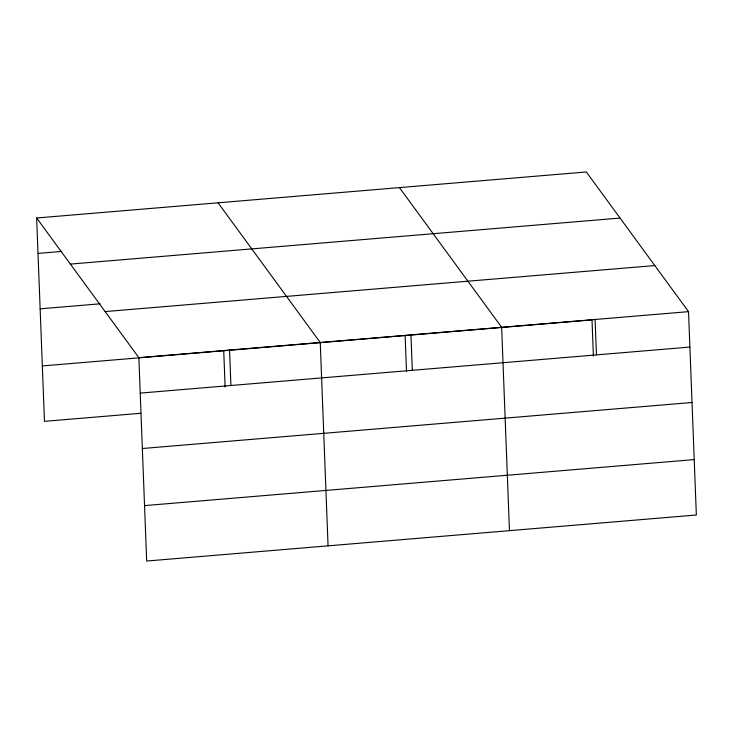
<?xml version="1.0" encoding="UTF-8"?>
<svg xmlns="http://www.w3.org/2000/svg" width="733" height="733" viewBox="0 0 733 733"><rect width="100%" height="100%" fill="white"/><g stroke="black" fill="none" stroke-linecap="round" stroke-linejoin="round"><path stroke-width="1.1" d="M36.65 217.994L586.327 171.962L688.534 311.653L696.35 515.006L146.673 561.038L138.858 357.677L36.65 217.994L44.466 421.347L140.828 413.284M38.015 253.407L61.819 251.419M70.377 264.091L620.063 218.058M40.141 308.831L100.229 303.801M105.131 311.58L654.807 265.557M138.858 357.677L688.534 311.653M42.331 365.932L592.017 319.9L593.4 356.091M140.214 393.099L689.9 347.066M142.349 448.514L692.025 402.49M144.538 505.614L694.224 459.591M399.439 187.611L501.647 327.303L509.462 530.655M218.04 202.803L320.248 342.485L328.063 545.847M595.095 319.478L596.451 354.891M410.947 334.899L412.312 370.312M405.12 335.549L406.513 371.741M229.557 350.081L230.913 385.503M223.73 350.74L225.113 386.932"/></g></svg>
